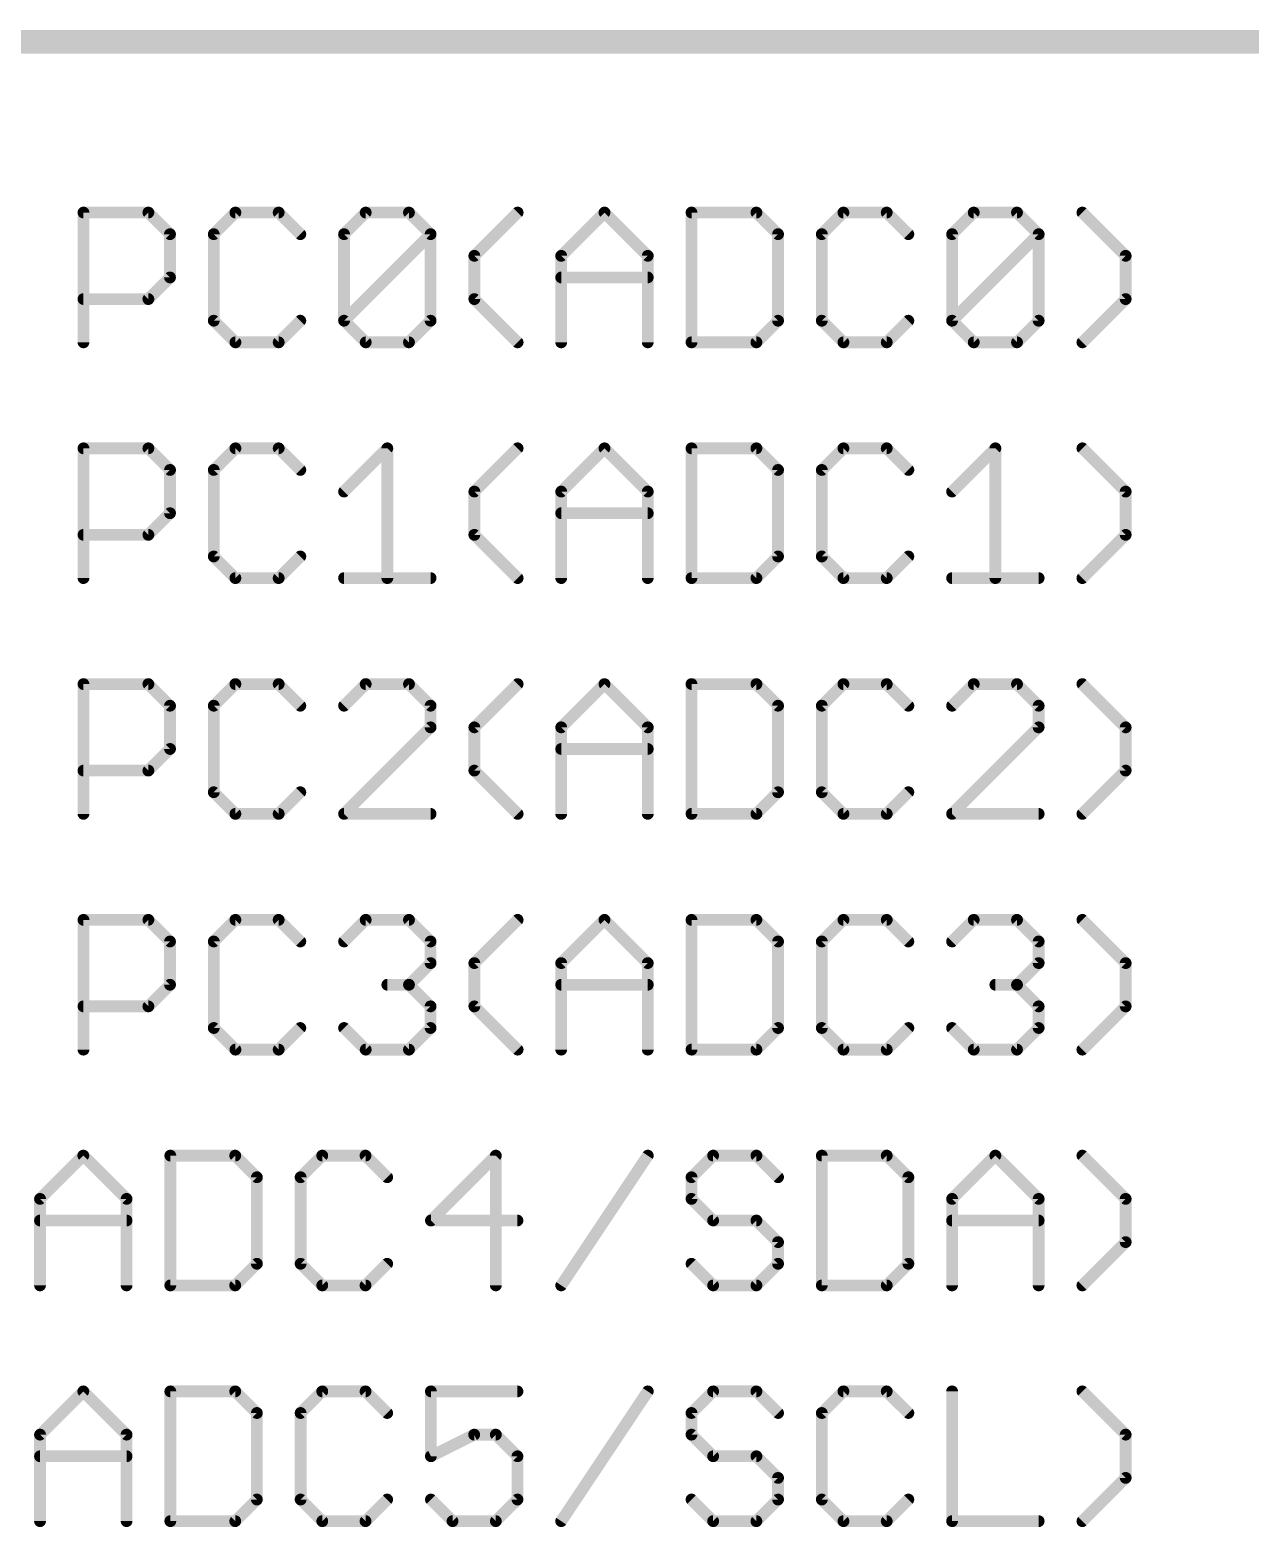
# Model space of a CAD drawing. Extents: x -13 to 211, y -15 to 133.
# Drawn here: x 84.52 to 97.66, y 75.44 to 91.57 of the extents above; entities that cross this region are included whole.
import ezdxf

# ---------------------------------------------------------------- set-up
doc = ezdxf.new("R2010")
doc.units = 0
doc.layers.add('94', color=14, linetype='CONTINUOUS')
doc.layers.add('95', color=251, linetype='CONTINUOUS')

msp = doc.modelspace()

# ---------------------------------------------------------------- linework, layer by layer
at = {"layer": '94', "const_width": 0.254}
msp.add_lwpolyline([(60.96, 91.44), (99.06, 91.44)], dxfattribs=at)
at = {"layer": '95', "const_width": 0.127}
for points in [[(85.0927, 88.2015), (85.0927, 89.5997)], [(85.0927, 89.5997), (85.7918, 89.5997)], [(85.7918, 89.5997), (86.0248, 89.3667)], [(86.729, 89.5997), (86.496, 89.3667)], [(87.1951, 89.5997), (86.729, 89.5997)], [(87.4281, 89.3667), (87.1951, 89.5997)], [(87.8993, 89.3667), (88.1323, 89.5997)], [(88.1323, 89.5997), (88.5984, 89.5997)], [(88.5984, 89.5997), (88.8314, 89.3667)], [(89.3025, 89.1336), (89.7686, 89.5997)], [(90.2381, 89.1336), (90.7041, 89.5997)], [(90.7041, 89.5997), (91.1702, 89.1336)], [(91.6413, 89.5997), (91.6413, 88.2015)], [(92.3404, 89.5997), (91.6413, 89.5997)], [(92.5735, 89.3667), (92.3404, 89.5997)], [(93.2776, 89.5997), (93.0446, 89.3667)], [(93.7437, 89.5997), (93.2776, 89.5997)], [(93.9767, 89.3667), (93.7437, 89.5997)], [(94.4479, 89.3667), (94.6809, 89.5997)], [(94.6809, 89.5997), (95.147, 89.5997)], [(95.147, 89.5997), (95.38, 89.3667)], [(96.3172, 89.1336), (95.8512, 89.5997)], [(86.0248, 89.3667), (86.0248, 88.9006)], [(86.496, 89.3667), (86.496, 88.4345)], [(87.8993, 88.4345), (87.8993, 89.3667)], [(87.8993, 88.4345), (88.8314, 89.3667)], [(88.8314, 89.3667), (88.8314, 88.4345)], [(92.5735, 88.4345), (92.5735, 89.3667)], [(93.0446, 89.3667), (93.0446, 88.4345)], [(94.4479, 88.4345), (94.4479, 89.3667)], [(94.4479, 88.4345), (95.38, 89.3667)], [(95.38, 89.3667), (95.38, 88.4345)], [(89.3025, 88.6676), (89.3025, 89.1336)], [(90.2381, 88.2015), (90.2381, 89.1336)], [(91.1702, 89.1336), (91.1702, 88.2015)], [(96.3172, 88.6676), (96.3172, 89.1336)], [(86.0248, 88.9006), (85.7918, 88.6676)], [(90.2381, 88.9006), (91.1702, 88.9006)], [(85.7918, 88.6676), (85.0927, 88.6676)], [(89.7686, 88.2015), (89.3025, 88.6676)], [(95.8512, 88.2015), (96.3172, 88.6676)], [(86.496, 88.4345), (86.729, 88.2015)], [(87.1951, 88.2015), (87.4281, 88.4345)], [(88.1323, 88.2015), (87.8993, 88.4345)], [(88.8314, 88.4345), (88.5984, 88.2015)], [(92.3404, 88.2015), (92.5735, 88.4345)], [(93.0446, 88.4345), (93.2776, 88.2015)], [(93.7437, 88.2015), (93.9767, 88.4345)], [(94.6809, 88.2015), (94.4479, 88.4345)], [(95.38, 88.4345), (95.147, 88.2015)], [(86.729, 88.2015), (87.1951, 88.2015)], [(88.5984, 88.2015), (88.1323, 88.2015)], [(91.6413, 88.2015), (92.3404, 88.2015)], [(93.2776, 88.2015), (93.7437, 88.2015)], [(95.147, 88.2015), (94.6809, 88.2015)], [(85.0927, 85.6615), (85.0927, 87.0597)], [(85.0927, 87.0597), (85.7918, 87.0597)], [(85.7918, 87.0597), (86.0248, 86.8267)], [(86.729, 87.0597), (86.496, 86.8267)], [(87.1951, 87.0597), (86.729, 87.0597)], [(87.4281, 86.8267), (87.1951, 87.0597)], [(87.8993, 86.5936), (88.3653, 87.0597)], [(88.3653, 87.0597), (88.3653, 85.6615)], [(89.3025, 86.5936), (89.7686, 87.0597)], [(90.2381, 86.5936), (90.7041, 87.0597)], [(90.7041, 87.0597), (91.1702, 86.5936)], [(91.6413, 87.0597), (91.6413, 85.6615)], [(92.3404, 87.0597), (91.6413, 87.0597)], [(92.5735, 86.8267), (92.3404, 87.0597)], [(93.2776, 87.0597), (93.0446, 86.8267)], [(93.7437, 87.0597), (93.2776, 87.0597)], [(93.9767, 86.8267), (93.7437, 87.0597)], [(94.4479, 86.5936), (94.914, 87.0597)], [(94.914, 87.0597), (94.914, 85.6615)], [(96.3172, 86.5936), (95.8512, 87.0597)], [(86.0248, 86.8267), (86.0248, 86.3606)], [(86.496, 86.8267), (86.496, 85.8945)], [(92.5735, 85.8945), (92.5735, 86.8267)], [(93.0446, 86.8267), (93.0446, 85.8945)], [(89.3025, 86.1276), (89.3025, 86.5936)], [(90.2381, 85.6615), (90.2381, 86.5936)], [(91.1702, 86.5936), (91.1702, 85.6615)], [(96.3172, 86.1276), (96.3172, 86.5936)], [(86.0248, 86.3606), (85.7918, 86.1276)], [(90.2381, 86.3606), (91.1702, 86.3606)], [(85.7918, 86.1276), (85.0927, 86.1276)], [(89.7686, 85.6615), (89.3025, 86.1276)], [(95.8512, 85.6615), (96.3172, 86.1276)], [(86.496, 85.8945), (86.729, 85.6615)], [(87.1951, 85.6615), (87.4281, 85.8945)], [(92.3404, 85.6615), (92.5735, 85.8945)], [(93.0446, 85.8945), (93.2776, 85.6615)], [(93.7437, 85.6615), (93.9767, 85.8945)], [(86.729, 85.6615), (87.1951, 85.6615)], [(87.8993, 85.6615), (88.8314, 85.6615)], [(91.6413, 85.6615), (92.3404, 85.6615)], [(93.2776, 85.6615), (93.7437, 85.6615)], [(94.4479, 85.6615), (95.38, 85.6615)], [(85.0927, 83.1215), (85.0927, 84.5197)], [(85.0927, 84.5197), (85.7918, 84.5197)], [(85.7918, 84.5197), (86.0248, 84.2867)], [(86.729, 84.5197), (86.496, 84.2867)], [(87.1951, 84.5197), (86.729, 84.5197)], [(87.4281, 84.2867), (87.1951, 84.5197)], [(88.1323, 84.5197), (87.8993, 84.2867)], [(88.5984, 84.5197), (88.1323, 84.5197)], [(88.8314, 84.2867), (88.5984, 84.5197)], [(89.3025, 84.0536), (89.7686, 84.5197)], [(90.2381, 84.0536), (90.7041, 84.5197)], [(90.7041, 84.5197), (91.1702, 84.0536)], [(91.6413, 84.5197), (91.6413, 83.1215)], [(92.3404, 84.5197), (91.6413, 84.5197)], [(92.5735, 84.2867), (92.3404, 84.5197)], [(93.2776, 84.5197), (93.0446, 84.2867)], [(93.7437, 84.5197), (93.2776, 84.5197)], [(93.9767, 84.2867), (93.7437, 84.5197)], [(94.6809, 84.5197), (94.4479, 84.2867)], [(95.147, 84.5197), (94.6809, 84.5197)], [(95.38, 84.2867), (95.147, 84.5197)], [(96.3172, 84.0536), (95.8512, 84.5197)], [(86.0248, 84.2867), (86.0248, 83.8206)], [(86.496, 84.2867), (86.496, 83.3545)], [(88.8314, 84.0536), (88.8314, 84.2867)], [(92.5735, 83.3545), (92.5735, 84.2867)], [(93.0446, 84.2867), (93.0446, 83.3545)], [(95.38, 84.0536), (95.38, 84.2867)], [(87.8993, 83.1215), (88.8314, 84.0536)], [(89.3025, 83.5876), (89.3025, 84.0536)], [(90.2381, 83.1215), (90.2381, 84.0536)], [(91.1702, 84.0536), (91.1702, 83.1215)], [(94.4479, 83.1215), (95.38, 84.0536)], [(96.3172, 83.5876), (96.3172, 84.0536)], [(86.0248, 83.8206), (85.7918, 83.5876)], [(90.2381, 83.8206), (91.1702, 83.8206)], [(85.7918, 83.5876), (85.0927, 83.5876)], [(89.7686, 83.1215), (89.3025, 83.5876)], [(95.8512, 83.1215), (96.3172, 83.5876)], [(86.496, 83.3545), (86.729, 83.1215)], [(87.1951, 83.1215), (87.4281, 83.3545)], [(92.3404, 83.1215), (92.5735, 83.3545)], [(93.0446, 83.3545), (93.2776, 83.1215)], [(93.7437, 83.1215), (93.9767, 83.3545)], [(86.729, 83.1215), (87.1951, 83.1215)], [(88.8314, 83.1215), (87.8993, 83.1215)], [(91.6413, 83.1215), (92.3404, 83.1215)], [(93.2776, 83.1215), (93.7437, 83.1215)], [(95.38, 83.1215), (94.4479, 83.1215)], [(85.0927, 80.5815), (85.0927, 81.9797)], [(85.0927, 81.9797), (85.7918, 81.9797)], [(85.7918, 81.9797), (86.0248, 81.7467)], [(86.729, 81.9797), (86.496, 81.7467)], [(87.1951, 81.9797), (86.729, 81.9797)], [(87.4281, 81.7467), (87.1951, 81.9797)], [(87.8993, 81.7467), (88.1323, 81.9797)], [(88.1323, 81.9797), (88.5984, 81.9797)], [(88.5984, 81.9797), (88.8314, 81.7467)], [(89.3025, 81.5136), (89.7686, 81.9797)], [(90.2381, 81.5136), (90.7041, 81.9797)], [(90.7041, 81.9797), (91.1702, 81.5136)], [(91.6413, 81.9797), (91.6413, 80.5815)], [(92.3404, 81.9797), (91.6413, 81.9797)], [(92.5735, 81.7467), (92.3404, 81.9797)], [(93.2776, 81.9797), (93.0446, 81.7467)], [(93.7437, 81.9797), (93.2776, 81.9797)], [(93.9767, 81.7467), (93.7437, 81.9797)], [(94.4479, 81.7467), (94.6809, 81.9797)], [(94.6809, 81.9797), (95.147, 81.9797)], [(95.147, 81.9797), (95.38, 81.7467)], [(96.3172, 81.5136), (95.8512, 81.9797)], [(86.0248, 81.7467), (86.0248, 81.2806)], [(86.496, 81.7467), (86.496, 80.8145)], [(88.8314, 81.7467), (88.8314, 81.5136)], [(92.5735, 80.8145), (92.5735, 81.7467)], [(93.0446, 81.7467), (93.0446, 80.8145)], [(95.38, 81.7467), (95.38, 81.5136)], [(88.8314, 81.5136), (88.5984, 81.2806)], [(89.3025, 81.0476), (89.3025, 81.5136)], [(90.2381, 80.5815), (90.2381, 81.5136)], [(91.1702, 81.5136), (91.1702, 80.5815)], [(95.38, 81.5136), (95.147, 81.2806)], [(96.3172, 81.0476), (96.3172, 81.5136)], [(86.0248, 81.2806), (85.7918, 81.0476)], [(88.5984, 81.2806), (88.3653, 81.2806)], [(88.5984, 81.2806), (88.8314, 81.0476)], [(90.2381, 81.2806), (91.1702, 81.2806)], [(95.147, 81.2806), (94.914, 81.2806)], [(95.147, 81.2806), (95.38, 81.0476)], [(85.7918, 81.0476), (85.0927, 81.0476)], [(88.8314, 81.0476), (88.8314, 80.8145)], [(89.7686, 80.5815), (89.3025, 81.0476)], [(95.38, 81.0476), (95.38, 80.8145)], [(95.8512, 80.5815), (96.3172, 81.0476)], [(86.496, 80.8145), (86.729, 80.5815)], [(87.1951, 80.5815), (87.4281, 80.8145)], [(88.1323, 80.5815), (87.8993, 80.8145)], [(88.8314, 80.8145), (88.5984, 80.5815)], [(92.3404, 80.5815), (92.5735, 80.8145)], [(93.0446, 80.8145), (93.2776, 80.5815)], [(93.7437, 80.5815), (93.9767, 80.8145)], [(94.6809, 80.5815), (94.4479, 80.8145)], [(95.38, 80.8145), (95.147, 80.5815)], [(86.729, 80.5815), (87.1951, 80.5815)], [(88.5984, 80.5815), (88.1323, 80.5815)], [(91.6413, 80.5815), (92.3404, 80.5815)], [(93.2776, 80.5815), (93.7437, 80.5815)], [(95.147, 80.5815), (94.6809, 80.5815)], [(84.6249, 78.9736), (85.091, 79.4397)], [(85.091, 79.4397), (85.5571, 78.9736)], [(86.0282, 79.4397), (86.0282, 78.0415)], [(86.7273, 79.4397), (86.0282, 79.4397)], [(86.9604, 79.2067), (86.7273, 79.4397)], [(87.6645, 79.4397), (87.4315, 79.2067)], [(88.1306, 79.4397), (87.6645, 79.4397)], [(88.3636, 79.2067), (88.1306, 79.4397)], [(89.5339, 79.4397), (88.8348, 78.7406)], [(89.5339, 78.0415), (89.5339, 79.4397)], [(90.2381, 78.0415), (91.1702, 79.4397)], [(91.8744, 79.4397), (91.6413, 79.2067)], [(92.3404, 79.4397), (91.8744, 79.4397)], [(92.5735, 79.2067), (92.3404, 79.4397)], [(93.0446, 79.4397), (93.0446, 78.0415)], [(93.7437, 79.4397), (93.0446, 79.4397)], [(93.9767, 79.2067), (93.7437, 79.4397)], [(94.4479, 78.9736), (94.914, 79.4397)], [(94.914, 79.4397), (95.38, 78.9736)], [(96.3172, 78.9736), (95.8512, 79.4397)], [(86.9604, 78.2745), (86.9604, 79.2067)], [(87.4315, 79.2067), (87.4315, 78.2745)], [(91.6413, 79.2067), (91.6413, 78.9736)], [(93.9767, 78.2745), (93.9767, 79.2067)], [(84.6249, 78.0415), (84.6249, 78.9736)], [(85.5571, 78.9736), (85.5571, 78.0415)], [(91.6413, 78.9736), (91.8744, 78.7406)], [(94.4479, 78.0415), (94.4479, 78.9736)], [(95.38, 78.9736), (95.38, 78.0415)], [(96.3172, 78.5076), (96.3172, 78.9736)], [(84.6249, 78.7406), (85.5571, 78.7406)], [(88.8348, 78.7406), (89.7669, 78.7406)], [(91.8744, 78.7406), (92.3404, 78.7406)], [(92.3404, 78.7406), (92.5735, 78.5076)], [(94.4479, 78.7406), (95.38, 78.7406)], [(92.5735, 78.5076), (92.5735, 78.2745)], [(95.8512, 78.0415), (96.3172, 78.5076)], [(86.7273, 78.0415), (86.9604, 78.2745)], [(87.4315, 78.2745), (87.6645, 78.0415)], [(88.1306, 78.0415), (88.3636, 78.2745)], [(91.8744, 78.0415), (91.6413, 78.2745)], [(92.5735, 78.2745), (92.3404, 78.0415)], [(93.7437, 78.0415), (93.9767, 78.2745)], [(86.0282, 78.0415), (86.7273, 78.0415)], [(87.6645, 78.0415), (88.1306, 78.0415)], [(92.3404, 78.0415), (91.8744, 78.0415)], [(93.0446, 78.0415), (93.7437, 78.0415)], [(84.6249, 76.4336), (85.091, 76.8997)], [(85.091, 76.8997), (85.5571, 76.4336)], [(86.0282, 76.8997), (86.0282, 75.5015)], [(86.7273, 76.8997), (86.0282, 76.8997)], [(86.9604, 76.6667), (86.7273, 76.8997)], [(87.6645, 76.8997), (87.4315, 76.6667)], [(88.1306, 76.8997), (87.6645, 76.8997)], [(88.3636, 76.6667), (88.1306, 76.8997)], [(89.7669, 76.8997), (88.8348, 76.8997)], [(88.8348, 76.8997), (88.8348, 76.2006)], [(90.2381, 75.5015), (91.1702, 76.8997)], [(91.8744, 76.8997), (91.6413, 76.6667)], [(92.3404, 76.8997), (91.8744, 76.8997)], [(92.5735, 76.6667), (92.3404, 76.8997)], [(93.2776, 76.8997), (93.0446, 76.6667)], [(93.7437, 76.8997), (93.2776, 76.8997)], [(93.9767, 76.6667), (93.7437, 76.8997)], [(94.4479, 76.8997), (94.4479, 75.5015)], [(96.3172, 76.4336), (95.8512, 76.8997)], [(86.9604, 75.7345), (86.9604, 76.6667)], [(87.4315, 76.6667), (87.4315, 75.7345)], [(91.6413, 76.6667), (91.6413, 76.4336)], [(93.0446, 76.6667), (93.0446, 75.7345)], [(84.6249, 75.5015), (84.6249, 76.4336)], [(85.5571, 76.4336), (85.5571, 75.5015)], [(88.8348, 76.2006), (89.3008, 76.4336)], [(89.3008, 76.4336), (89.5339, 76.4336)], [(89.5339, 76.4336), (89.7669, 76.2006)], [(91.6413, 76.4336), (91.8744, 76.2006)], [(96.3172, 75.9676), (96.3172, 76.4336)], [(84.6249, 76.2006), (85.5571, 76.2006)], [(89.7669, 76.2006), (89.7669, 75.7345)], [(91.8744, 76.2006), (92.3404, 76.2006)], [(92.3404, 76.2006), (92.5735, 75.9676)], [(92.5735, 75.9676), (92.5735, 75.7345)], [(95.8512, 75.5015), (96.3172, 75.9676)], [(86.7273, 75.5015), (86.9604, 75.7345)], [(87.4315, 75.7345), (87.6645, 75.5015)], [(88.1306, 75.5015), (88.3636, 75.7345)], [(89.0678, 75.5015), (88.8348, 75.7345)], [(89.7669, 75.7345), (89.5339, 75.5015)], [(91.8744, 75.5015), (91.6413, 75.7345)], [(92.5735, 75.7345), (92.3404, 75.5015)], [(93.0446, 75.7345), (93.2776, 75.5015)], [(93.7437, 75.5015), (93.9767, 75.7345)], [(86.0282, 75.5015), (86.7273, 75.5015)], [(87.6645, 75.5015), (88.1306, 75.5015)], [(89.5339, 75.5015), (89.0678, 75.5015)], [(92.3404, 75.5015), (91.8744, 75.5015)], [(93.2776, 75.5015), (93.7437, 75.5015)], [(94.4479, 75.5015), (95.38, 75.5015)]]:
    msp.add_lwpolyline(points, dxfattribs=at)
at = {"layer": '95', "const_width": 0.0635}
for points in [[(85.0927, 89.6314, 1), (85.0927, 89.5679)], [(85.1245, 89.5997, 1), (85.061, 89.5997)], [(85.8143, 89.6221, 1), (85.7694, 89.5772)], [(85.7918, 89.5679, 1), (85.7918, 89.6314)], [(86.729, 89.6314, 1), (86.729, 89.5679)], [(86.7515, 89.5772, 1), (86.7066, 89.6221)], [(87.2175, 89.6221, 1), (87.1726, 89.5772)], [(87.1951, 89.5679, 1), (87.1951, 89.6314)], [(88.1323, 89.6314, 1), (88.1323, 89.5679)], [(88.1547, 89.5772, 1), (88.1098, 89.6221)], [(88.6208, 89.6221, 1), (88.5759, 89.5772)], [(88.5984, 89.5679, 1), (88.5984, 89.6314)], [(89.7911, 89.5772, 1), (89.7462, 89.6221)], [(90.7266, 89.6221, 1), (90.6817, 89.5772)], [(90.7266, 89.5772, 1), (90.6817, 89.6221)], [(91.6731, 89.5997, 1), (91.6096, 89.5997)], [(91.6413, 89.6314, 1), (91.6413, 89.5679)], [(92.3629, 89.6221, 1), (92.318, 89.5772)], [(92.3404, 89.5679, 1), (92.3404, 89.6314)], [(93.2776, 89.6314, 1), (93.2776, 89.5679)], [(93.3001, 89.5772, 1), (93.2552, 89.6221)], [(93.7662, 89.6221, 1), (93.7213, 89.5772)], [(93.7437, 89.5679, 1), (93.7437, 89.6314)], [(94.6809, 89.6314, 1), (94.6809, 89.5679)], [(94.7034, 89.5772, 1), (94.6585, 89.6221)], [(95.1694, 89.6221, 1), (95.1245, 89.5772)], [(95.147, 89.5679, 1), (95.147, 89.6314)], [(95.8736, 89.6221, 1), (95.8287, 89.5772)], [(86.0566, 89.3667, 1), (85.9931, 89.3667)], [(86.0024, 89.3442, 1), (86.0473, 89.3891)], [(86.5277, 89.3667, 1), (86.4642, 89.3667)], [(86.4735, 89.3891, 1), (86.5184, 89.3442)], [(87.4057, 89.3442, 1), (87.4506, 89.3891)], [(87.931, 89.3667, 1), (87.8675, 89.3667)], [(87.8768, 89.3891, 1), (87.9217, 89.3442)], [(88.8631, 89.3667, 1), (88.7996, 89.3667)], [(88.8538, 89.3442, 1), (88.8089, 89.3891)], [(88.8089, 89.3442, 1), (88.8538, 89.3891)], [(92.6052, 89.3667, 1), (92.5417, 89.3667)], [(92.551, 89.3442, 1), (92.5959, 89.3891)], [(93.0764, 89.3667, 1), (93.0129, 89.3667)], [(93.0222, 89.3891, 1), (93.0671, 89.3442)], [(93.9543, 89.3442, 1), (93.9992, 89.3891)], [(94.4796, 89.3667, 1), (94.4161, 89.3667)], [(94.4254, 89.3891, 1), (94.4703, 89.3442)], [(95.4118, 89.3667, 1), (95.3483, 89.3667)], [(95.4025, 89.3442, 1), (95.3576, 89.3891)], [(95.3576, 89.3442, 1), (95.4025, 89.3891)], [(89.3343, 89.1336, 1), (89.2708, 89.1336)], [(90.2698, 89.1336, 1), (90.2063, 89.1336)], [(91.2019, 89.1336, 1), (91.1384, 89.1336)], [(96.349, 89.1336, 1), (96.2855, 89.1336)], [(89.2801, 89.1561, 1), (89.325, 89.1112)], [(90.2156, 89.1561, 1), (90.2605, 89.1112)], [(91.1477, 89.1112, 1), (91.1926, 89.1561)], [(96.2948, 89.1112, 1), (96.3397, 89.1561)], [(85.9931, 88.9006, 1), (86.0566, 88.9006)], [(86.0473, 88.8781, 1), (86.0024, 88.923)], [(90.2381, 88.9323, 1), (90.2381, 88.8688)], [(91.1702, 88.8688, 1), (91.1702, 88.9323)], [(85.0927, 88.6993, 1), (85.0927, 88.6358)], [(85.7694, 88.69, 1), (85.8143, 88.6451)], [(85.7918, 88.6358, 1), (85.7918, 88.6993)], [(89.325, 88.69, 1), (89.2801, 88.6451)], [(96.3397, 88.6451, 1), (96.2948, 88.69)], [(89.2708, 88.6676, 1), (89.3343, 88.6676)], [(96.2855, 88.6676, 1), (96.349, 88.6676)], [(86.5184, 88.457, 1), (86.4735, 88.4121)], [(86.4642, 88.4345, 1), (86.5277, 88.4345)], [(87.4506, 88.4121, 1), (87.4057, 88.457)], [(87.9217, 88.457, 1), (87.8768, 88.4121)], [(87.8768, 88.457, 1), (87.9217, 88.4121)], [(87.8675, 88.4345, 1), (87.931, 88.4345)], [(88.7996, 88.4345, 1), (88.8631, 88.4345)], [(88.8538, 88.4121, 1), (88.8089, 88.457)], [(92.5417, 88.4345, 1), (92.6052, 88.4345)], [(92.5959, 88.4121, 1), (92.551, 88.457)], [(93.0129, 88.4345, 1), (93.0764, 88.4345)], [(93.0671, 88.457, 1), (93.0222, 88.4121)], [(93.9992, 88.4121, 1), (93.9543, 88.457)], [(94.4161, 88.4345, 1), (94.4796, 88.4345)], [(94.4703, 88.457, 1), (94.4254, 88.4121)], [(94.4254, 88.457, 1), (94.4703, 88.4121)], [(95.3483, 88.4345, 1), (95.4118, 88.4345)], [(95.4025, 88.4121, 1), (95.3576, 88.457)], [(85.061, 88.2015, 1), (85.1245, 88.2015)], [(86.729, 88.2333, 1), (86.729, 88.1698)], [(86.7066, 88.179, 1), (86.7515, 88.224)], [(87.1726, 88.224, 1), (87.2175, 88.179)], [(87.1951, 88.1698, 1), (87.1951, 88.2333)], [(88.1323, 88.2333, 1), (88.1323, 88.1698)], [(88.1098, 88.179, 1), (88.1547, 88.224)], [(88.5759, 88.224, 1), (88.6208, 88.179)], [(88.5984, 88.1698, 1), (88.5984, 88.2333)], [(89.7462, 88.179, 1), (89.7911, 88.224)], [(90.2063, 88.2015, 1), (90.2698, 88.2015)], [(91.1384, 88.2015, 1), (91.2019, 88.2015)], [(91.6413, 88.2333, 1), (91.6413, 88.1698)], [(91.6096, 88.2015, 1), (91.6731, 88.2015)], [(92.318, 88.224, 1), (92.3629, 88.179)], [(92.3404, 88.1698, 1), (92.3404, 88.2333)], [(93.2776, 88.2333, 1), (93.2776, 88.1698)], [(93.2552, 88.179, 1), (93.3001, 88.224)], [(93.7213, 88.224, 1), (93.7662, 88.179)], [(93.7437, 88.1698, 1), (93.7437, 88.2333)], [(94.6809, 88.2333, 1), (94.6809, 88.1698)], [(94.6585, 88.179, 1), (94.7034, 88.224)], [(95.1245, 88.224, 1), (95.1694, 88.179)], [(95.147, 88.1698, 1), (95.147, 88.2333)], [(95.8287, 88.224, 1), (95.8736, 88.179)], [(85.0927, 87.0914, 1), (85.0927, 87.0279)], [(85.1245, 87.0597, 1), (85.061, 87.0597)], [(85.8143, 87.0821, 1), (85.7694, 87.0372)], [(85.7918, 87.0279, 1), (85.7918, 87.0914)], [(86.729, 87.0914, 1), (86.729, 87.0279)], [(86.7515, 87.0372, 1), (86.7066, 87.0821)], [(87.2175, 87.0821, 1), (87.1726, 87.0372)], [(87.1951, 87.0279, 1), (87.1951, 87.0914)], [(88.3971, 87.0597, 1), (88.3336, 87.0597)], [(88.3878, 87.0372, 1), (88.3429, 87.0821)], [(89.7911, 87.0372, 1), (89.7462, 87.0821)], [(90.7266, 87.0821, 1), (90.6817, 87.0372)], [(90.7266, 87.0372, 1), (90.6817, 87.0821)], [(91.6731, 87.0597, 1), (91.6096, 87.0597)], [(91.6413, 87.0914, 1), (91.6413, 87.0279)], [(92.3629, 87.0821, 1), (92.318, 87.0372)], [(92.3404, 87.0279, 1), (92.3404, 87.0914)], [(93.2776, 87.0914, 1), (93.2776, 87.0279)], [(93.3001, 87.0372, 1), (93.2552, 87.0821)], [(93.7662, 87.0821, 1), (93.7213, 87.0372)], [(93.7437, 87.0279, 1), (93.7437, 87.0914)], [(94.9457, 87.0597, 1), (94.8822, 87.0597)], [(94.9364, 87.0372, 1), (94.8915, 87.0821)], [(95.8736, 87.0821, 1), (95.8287, 87.0372)], [(86.0566, 86.8267, 1), (85.9931, 86.8267)], [(86.0024, 86.8042, 1), (86.0473, 86.8491)], [(86.5277, 86.8267, 1), (86.4642, 86.8267)], [(86.4735, 86.8491, 1), (86.5184, 86.8042)], [(87.4057, 86.8042, 1), (87.4506, 86.8491)], [(92.6052, 86.8267, 1), (92.5417, 86.8267)], [(92.551, 86.8042, 1), (92.5959, 86.8491)], [(93.0764, 86.8267, 1), (93.0129, 86.8267)], [(93.0222, 86.8491, 1), (93.0671, 86.8042)], [(93.9543, 86.8042, 1), (93.9992, 86.8491)], [(87.8768, 86.6161, 1), (87.9217, 86.5712)], [(89.3343, 86.5936, 1), (89.2708, 86.5936)], [(89.2801, 86.6161, 1), (89.325, 86.5712)], [(90.2698, 86.5936, 1), (90.2063, 86.5936)], [(90.2156, 86.6161, 1), (90.2605, 86.5712)], [(91.2019, 86.5936, 1), (91.1384, 86.5936)], [(91.1477, 86.5712, 1), (91.1926, 86.6161)], [(94.4254, 86.6161, 1), (94.4703, 86.5712)], [(96.349, 86.5936, 1), (96.2855, 86.5936)], [(96.2948, 86.5712, 1), (96.3397, 86.6161)], [(85.9931, 86.3606, 1), (86.0566, 86.3606)], [(86.0473, 86.3381, 1), (86.0024, 86.383)], [(90.2381, 86.3923, 1), (90.2381, 86.3288)], [(91.1702, 86.3288, 1), (91.1702, 86.3923)], [(85.0927, 86.1593, 1), (85.0927, 86.0958)], [(85.7694, 86.15, 1), (85.8143, 86.1051)], [(85.7918, 86.0958, 1), (85.7918, 86.1593)], [(89.2708, 86.1276, 1), (89.3343, 86.1276)], [(89.325, 86.15, 1), (89.2801, 86.1051)], [(96.2855, 86.1276, 1), (96.349, 86.1276)], [(96.3397, 86.1051, 1), (96.2948, 86.15)], [(86.5184, 85.917, 1), (86.4735, 85.8721)], [(86.4642, 85.8945, 1), (86.5277, 85.8945)], [(87.4506, 85.8721, 1), (87.4057, 85.917)], [(92.5417, 85.8945, 1), (92.6052, 85.8945)], [(92.5959, 85.8721, 1), (92.551, 85.917)], [(93.0129, 85.8945, 1), (93.0764, 85.8945)], [(93.0671, 85.917, 1), (93.0222, 85.8721)], [(93.9992, 85.8721, 1), (93.9543, 85.917)], [(85.061, 85.6615, 1), (85.1245, 85.6615)], [(86.729, 85.6933, 1), (86.729, 85.6298)], [(86.7066, 85.639, 1), (86.7515, 85.684)], [(87.1726, 85.684, 1), (87.2175, 85.639)], [(87.1951, 85.6298, 1), (87.1951, 85.6933)], [(87.8993, 85.6933, 1), (87.8993, 85.6298)], [(88.3336, 85.6615, 1), (88.3971, 85.6615)], [(88.8314, 85.6298, 1), (88.8314, 85.6933)], [(89.7462, 85.639, 1), (89.7911, 85.684)], [(90.2063, 85.6615, 1), (90.2698, 85.6615)], [(91.1384, 85.6615, 1), (91.2019, 85.6615)], [(91.6413, 85.6933, 1), (91.6413, 85.6298)], [(91.6096, 85.6615, 1), (91.6731, 85.6615)], [(92.318, 85.684, 1), (92.3629, 85.639)], [(92.3404, 85.6298, 1), (92.3404, 85.6933)], [(93.2776, 85.6933, 1), (93.2776, 85.6298)], [(93.2552, 85.639, 1), (93.3001, 85.684)], [(93.7213, 85.684, 1), (93.7662, 85.639)], [(93.7437, 85.6298, 1), (93.7437, 85.6933)], [(94.4479, 85.6933, 1), (94.4479, 85.6298)], [(94.8822, 85.6615, 1), (94.9457, 85.6615)], [(95.38, 85.6298, 1), (95.38, 85.6933)], [(95.8287, 85.684, 1), (95.8736, 85.639)], [(85.0927, 84.5514, 1), (85.0927, 84.4879)], [(85.1245, 84.5197, 1), (85.061, 84.5197)], [(85.8143, 84.5421, 1), (85.7694, 84.4972)], [(85.7918, 84.4879, 1), (85.7918, 84.5514)], [(86.729, 84.5514, 1), (86.729, 84.4879)], [(86.7515, 84.4972, 1), (86.7066, 84.5421)], [(87.2175, 84.5421, 1), (87.1726, 84.4972)], [(87.1951, 84.4879, 1), (87.1951, 84.5514)], [(88.1323, 84.5514, 1), (88.1323, 84.4879)], [(88.1547, 84.4972, 1), (88.1098, 84.5421)], [(88.6208, 84.5421, 1), (88.5759, 84.4972)], [(88.5984, 84.4879, 1), (88.5984, 84.5514)], [(89.7911, 84.4972, 1), (89.7462, 84.5421)], [(90.7266, 84.5421, 1), (90.6817, 84.4972)], [(90.7266, 84.4972, 1), (90.6817, 84.5421)], [(91.6731, 84.5197, 1), (91.6096, 84.5197)], [(91.6413, 84.5514, 1), (91.6413, 84.4879)], [(92.3629, 84.5421, 1), (92.318, 84.4972)], [(92.3404, 84.4879, 1), (92.3404, 84.5514)], [(93.2776, 84.5514, 1), (93.2776, 84.4879)], [(93.3001, 84.4972, 1), (93.2552, 84.5421)], [(93.7662, 84.5421, 1), (93.7213, 84.4972)], [(93.7437, 84.4879, 1), (93.7437, 84.5514)], [(94.6809, 84.5514, 1), (94.6809, 84.4879)], [(94.7034, 84.4972, 1), (94.6585, 84.5421)], [(95.1694, 84.5421, 1), (95.1245, 84.4972)], [(95.147, 84.4879, 1), (95.147, 84.5514)], [(95.8736, 84.5421, 1), (95.8287, 84.4972)], [(86.0566, 84.2867, 1), (85.9931, 84.2867)], [(86.0024, 84.2642, 1), (86.0473, 84.3091)], [(86.5277, 84.2867, 1), (86.4642, 84.2867)], [(86.4735, 84.3091, 1), (86.5184, 84.2642)], [(87.4057, 84.2642, 1), (87.4506, 84.3091)], [(87.8768, 84.3091, 1), (87.9217, 84.2642)], [(88.8631, 84.2867, 1), (88.7996, 84.2867)], [(88.8089, 84.2642, 1), (88.8538, 84.3091)], [(92.6052, 84.2867, 1), (92.5417, 84.2867)], [(92.551, 84.2642, 1), (92.5959, 84.3091)], [(93.0764, 84.2867, 1), (93.0129, 84.2867)], [(93.0222, 84.3091, 1), (93.0671, 84.2642)], [(93.9543, 84.2642, 1), (93.9992, 84.3091)], [(94.4254, 84.3091, 1), (94.4703, 84.2642)], [(95.4118, 84.2867, 1), (95.3483, 84.2867)], [(95.3576, 84.2642, 1), (95.4025, 84.3091)], [(88.7996, 84.0536, 1), (88.8631, 84.0536)], [(88.8538, 84.0312, 1), (88.8089, 84.0761)], [(89.3343, 84.0536, 1), (89.2708, 84.0536)], [(89.2801, 84.0761, 1), (89.325, 84.0312)], [(90.2698, 84.0536, 1), (90.2063, 84.0536)], [(90.2156, 84.0761, 1), (90.2605, 84.0312)], [(91.2019, 84.0536, 1), (91.1384, 84.0536)], [(91.1477, 84.0312, 1), (91.1926, 84.0761)], [(95.3483, 84.0536, 1), (95.4118, 84.0536)], [(95.4025, 84.0312, 1), (95.3576, 84.0761)], [(96.349, 84.0536, 1), (96.2855, 84.0536)], [(96.2948, 84.0312, 1), (96.3397, 84.0761)], [(86.0473, 83.7981, 1), (86.0024, 83.843)], [(90.2381, 83.8523, 1), (90.2381, 83.7888)], [(91.1702, 83.7888, 1), (91.1702, 83.8523)], [(85.9931, 83.8206, 1), (86.0566, 83.8206)], [(85.0927, 83.6193, 1), (85.0927, 83.5558)], [(85.7694, 83.61, 1), (85.8143, 83.5651)], [(85.7918, 83.5558, 1), (85.7918, 83.6193)], [(89.2708, 83.5876, 1), (89.3343, 83.5876)], [(89.325, 83.61, 1), (89.2801, 83.5651)], [(96.2855, 83.5876, 1), (96.349, 83.5876)], [(96.3397, 83.5651, 1), (96.2948, 83.61)], [(86.5184, 83.377, 1), (86.4735, 83.3321)], [(87.4506, 83.3321, 1), (87.4057, 83.377)], [(92.5959, 83.3321, 1), (92.551, 83.377)], [(93.0671, 83.377, 1), (93.0222, 83.3321)], [(93.9992, 83.3321, 1), (93.9543, 83.377)], [(86.4642, 83.3545, 1), (86.5277, 83.3545)], [(92.5417, 83.3545, 1), (92.6052, 83.3545)], [(93.0129, 83.3545, 1), (93.0764, 83.3545)], [(85.061, 83.1215, 1), (85.1245, 83.1215)], [(86.729, 83.1532, 1), (86.729, 83.0897)], [(86.7066, 83.099, 1), (86.7515, 83.144)], [(87.1726, 83.144, 1), (87.2175, 83.099)], [(87.1951, 83.0897, 1), (87.1951, 83.1532)], [(87.8768, 83.144, 1), (87.9217, 83.099)], [(87.8993, 83.1532, 1), (87.8993, 83.0897)], [(88.8314, 83.0897, 1), (88.8314, 83.1532)], [(89.7462, 83.099, 1), (89.7911, 83.144)], [(90.2063, 83.1215, 1), (90.2698, 83.1215)], [(91.1384, 83.1215, 1), (91.2019, 83.1215)], [(91.6413, 83.1532, 1), (91.6413, 83.0897)], [(91.6096, 83.1215, 1), (91.6731, 83.1215)], [(92.318, 83.144, 1), (92.3629, 83.099)], [(92.3404, 83.0897, 1), (92.3404, 83.1532)], [(93.2776, 83.1532, 1), (93.2776, 83.0897)], [(93.2552, 83.099, 1), (93.3001, 83.144)], [(93.7213, 83.144, 1), (93.7662, 83.099)], [(93.7437, 83.0897, 1), (93.7437, 83.1532)], [(94.4254, 83.144, 1), (94.4703, 83.099)], [(94.4479, 83.1532, 1), (94.4479, 83.0897)], [(95.38, 83.0897, 1), (95.38, 83.1532)], [(95.8287, 83.144, 1), (95.8736, 83.099)], [(85.0927, 82.0114, 1), (85.0927, 81.9479)], [(85.1245, 81.9797, 1), (85.061, 81.9797)], [(85.8143, 82.0021, 1), (85.7694, 81.9572)], [(85.7918, 81.9479, 1), (85.7918, 82.0114)], [(86.729, 82.0114, 1), (86.729, 81.9479)], [(86.7515, 81.9572, 1), (86.7066, 82.0021)], [(87.2175, 82.0021, 1), (87.1726, 81.9572)], [(87.1951, 81.9479, 1), (87.1951, 82.0114)], [(88.1323, 82.0114, 1), (88.1323, 81.9479)], [(88.1547, 81.9572, 1), (88.1098, 82.0021)], [(88.6208, 82.0021, 1), (88.5759, 81.9572)], [(88.5984, 81.9479, 1), (88.5984, 82.0114)], [(89.7911, 81.9572, 1), (89.7462, 82.0021)], [(90.7266, 82.0021, 1), (90.6817, 81.9572)], [(90.7266, 81.9572, 1), (90.6817, 82.0021)], [(91.6731, 81.9797, 1), (91.6096, 81.9797)], [(91.6413, 82.0114, 1), (91.6413, 81.9479)], [(92.3629, 82.0021, 1), (92.318, 81.9572)], [(92.3404, 81.9479, 1), (92.3404, 82.0114)], [(93.2776, 82.0114, 1), (93.2776, 81.9479)], [(93.3001, 81.9572, 1), (93.2552, 82.0021)], [(93.7662, 82.0021, 1), (93.7213, 81.9572)], [(93.7437, 81.9479, 1), (93.7437, 82.0114)], [(94.6809, 82.0114, 1), (94.6809, 81.9479)], [(94.7034, 81.9572, 1), (94.6585, 82.0021)], [(95.1694, 82.0021, 1), (95.1245, 81.9572)], [(95.147, 81.9479, 1), (95.147, 82.0114)], [(95.8736, 82.0021, 1), (95.8287, 81.9572)], [(86.0566, 81.7467, 1), (85.9931, 81.7467)], [(86.0024, 81.7242, 1), (86.0473, 81.7691)], [(86.5277, 81.7467, 1), (86.4642, 81.7467)], [(86.4735, 81.7691, 1), (86.5184, 81.7242)], [(87.4057, 81.7242, 1), (87.4506, 81.7691)], [(87.8768, 81.7691, 1), (87.9217, 81.7242)], [(88.8631, 81.7467, 1), (88.7996, 81.7467)], [(88.8089, 81.7242, 1), (88.8538, 81.7691)], [(92.6052, 81.7467, 1), (92.5417, 81.7467)], [(92.551, 81.7242, 1), (92.5959, 81.7691)], [(93.0764, 81.7467, 1), (93.0129, 81.7467)], [(93.0222, 81.7691, 1), (93.0671, 81.7242)], [(93.9543, 81.7242, 1), (93.9992, 81.7691)], [(94.4254, 81.7691, 1), (94.4703, 81.7242)], [(95.4118, 81.7467, 1), (95.3483, 81.7467)], [(95.3576, 81.7242, 1), (95.4025, 81.7691)], [(88.7996, 81.5136, 1), (88.8631, 81.5136)], [(88.8538, 81.4912, 1), (88.8089, 81.5361)], [(89.3343, 81.5136, 1), (89.2708, 81.5136)], [(89.2801, 81.5361, 1), (89.325, 81.4912)], [(90.2698, 81.5136, 1), (90.2063, 81.5136)], [(90.2156, 81.5361, 1), (90.2605, 81.4912)], [(91.2019, 81.5136, 1), (91.1384, 81.5136)], [(91.1477, 81.4912, 1), (91.1926, 81.5361)], [(95.3483, 81.5136, 1), (95.4118, 81.5136)], [(95.4025, 81.4912, 1), (95.3576, 81.5361)], [(96.349, 81.5136, 1), (96.2855, 81.5136)], [(96.2948, 81.4912, 1), (96.3397, 81.5361)], [(85.9931, 81.2806, 1), (86.0566, 81.2806)], [(86.0473, 81.2581, 1), (86.0024, 81.303)], [(88.3653, 81.3123, 1), (88.3653, 81.2488)], [(88.6208, 81.303, 1), (88.5759, 81.2581)], [(88.5759, 81.303, 1), (88.6208, 81.2581)], [(88.5984, 81.2488, 1), (88.5984, 81.3123)], [(90.2381, 81.3123, 1), (90.2381, 81.2488)], [(91.1702, 81.2488, 1), (91.1702, 81.3123)], [(94.914, 81.3123, 1), (94.914, 81.2488)], [(95.1694, 81.303, 1), (95.1245, 81.2581)], [(95.1245, 81.303, 1), (95.1694, 81.2581)], [(95.147, 81.2488, 1), (95.147, 81.3123)], [(85.0927, 81.0793, 1), (85.0927, 81.0158)], [(85.7694, 81.07, 1), (85.8143, 81.0251)], [(85.7918, 81.0158, 1), (85.7918, 81.0793)], [(88.8631, 81.0476, 1), (88.7996, 81.0476)], [(88.8089, 81.0251, 1), (88.8538, 81.07)], [(89.2708, 81.0476, 1), (89.3343, 81.0476)], [(89.325, 81.07, 1), (89.2801, 81.0251)], [(95.4118, 81.0476, 1), (95.3483, 81.0476)], [(95.3576, 81.0251, 1), (95.4025, 81.07)], [(96.2855, 81.0476, 1), (96.349, 81.0476)], [(96.3397, 81.0251, 1), (96.2948, 81.07)], [(86.5184, 80.837, 1), (86.4735, 80.7921)], [(86.4642, 80.8145, 1), (86.5277, 80.8145)], [(87.4506, 80.7921, 1), (87.4057, 80.837)], [(87.9217, 80.837, 1), (87.8768, 80.7921)], [(88.7996, 80.8145, 1), (88.8631, 80.8145)], [(88.8538, 80.7921, 1), (88.8089, 80.837)], [(92.5417, 80.8145, 1), (92.6052, 80.8145)], [(92.5959, 80.7921, 1), (92.551, 80.837)], [(93.0129, 80.8145, 1), (93.0764, 80.8145)], [(93.0671, 80.837, 1), (93.0222, 80.7921)], [(93.9992, 80.7921, 1), (93.9543, 80.837)], [(94.4703, 80.837, 1), (94.4254, 80.7921)], [(95.3483, 80.8145, 1), (95.4118, 80.8145)], [(95.4025, 80.7921, 1), (95.3576, 80.837)], [(85.061, 80.5815, 1), (85.1245, 80.5815)], [(86.729, 80.6133, 1), (86.729, 80.5498)], [(86.7066, 80.559, 1), (86.7515, 80.604)], [(87.1726, 80.604, 1), (87.2175, 80.559)], [(87.1951, 80.5498, 1), (87.1951, 80.6133)], [(88.1323, 80.6133, 1), (88.1323, 80.5498)], [(88.1098, 80.559, 1), (88.1547, 80.604)], [(88.5759, 80.604, 1), (88.6208, 80.559)], [(88.5984, 80.5498, 1), (88.5984, 80.6133)], [(89.7462, 80.559, 1), (89.7911, 80.604)], [(90.2063, 80.5815, 1), (90.2698, 80.5815)], [(91.1384, 80.5815, 1), (91.2019, 80.5815)], [(91.6413, 80.6133, 1), (91.6413, 80.5498)], [(91.6096, 80.5815, 1), (91.6731, 80.5815)], [(92.318, 80.604, 1), (92.3629, 80.559)], [(92.3404, 80.5498, 1), (92.3404, 80.6133)], [(93.2776, 80.6133, 1), (93.2776, 80.5498)], [(93.2552, 80.559, 1), (93.3001, 80.604)], [(93.7213, 80.604, 1), (93.7662, 80.559)], [(93.7437, 80.5498, 1), (93.7437, 80.6133)], [(94.6809, 80.6133, 1), (94.6809, 80.5498)], [(94.6585, 80.559, 1), (94.7034, 80.604)], [(95.1245, 80.604, 1), (95.1694, 80.559)], [(95.147, 80.5498, 1), (95.147, 80.6133)], [(95.8287, 80.604, 1), (95.8736, 80.559)], [(85.1135, 79.4621, 1), (85.0686, 79.4172)], [(85.1135, 79.4172, 1), (85.0686, 79.4621)], [(86.06, 79.4397, 1), (85.9965, 79.4397)], [(86.0282, 79.4714, 1), (86.0282, 79.4079)], [(86.7498, 79.4621, 1), (86.7049, 79.4172)], [(86.7273, 79.4079, 1), (86.7273, 79.4714)], [(87.6645, 79.4714, 1), (87.6645, 79.4079)], [(87.687, 79.4172, 1), (87.6421, 79.4621)], [(88.153, 79.4621, 1), (88.1081, 79.4172)], [(88.1306, 79.4079, 1), (88.1306, 79.4714)], [(89.5656, 79.4397, 1), (89.5021, 79.4397)], [(89.5563, 79.4172, 1), (89.5114, 79.4621)], [(91.1966, 79.4221, 1), (91.1438, 79.4573)], [(91.8744, 79.4714, 1), (91.8744, 79.4079)], [(91.8968, 79.4172, 1), (91.8519, 79.4621)], [(92.3629, 79.4621, 1), (92.318, 79.4172)], [(92.3404, 79.4079, 1), (92.3404, 79.4714)], [(93.0764, 79.4397, 1), (93.0129, 79.4397)], [(93.0446, 79.4714, 1), (93.0446, 79.4079)], [(93.7662, 79.4621, 1), (93.7213, 79.4172)], [(93.7437, 79.4079, 1), (93.7437, 79.4714)], [(94.9364, 79.4621, 1), (94.8915, 79.4172)], [(94.9364, 79.4172, 1), (94.8915, 79.4621)], [(95.8736, 79.4621, 1), (95.8287, 79.4172)], [(86.9921, 79.2067, 1), (86.9286, 79.2067)], [(86.9379, 79.1842, 1), (86.9828, 79.2291)], [(87.4633, 79.2067, 1), (87.3997, 79.2067)], [(87.409, 79.2291, 1), (87.454, 79.1842)], [(88.3412, 79.1842, 1), (88.3861, 79.2291)], [(91.6731, 79.2067, 1), (91.6096, 79.2067)], [(91.6189, 79.2291, 1), (91.6638, 79.1842)], [(92.551, 79.1842, 1), (92.5959, 79.2291)], [(94.0085, 79.2067, 1), (93.945, 79.2067)], [(93.9543, 79.1842, 1), (93.9992, 79.2291)], [(84.6567, 78.9736, 1), (84.5932, 78.9736)], [(85.5888, 78.9736, 1), (85.5253, 78.9736)], [(91.6638, 78.9961, 1), (91.6189, 78.9512)], [(94.4796, 78.9736, 1), (94.4161, 78.9736)], [(95.4118, 78.9736, 1), (95.3483, 78.9736)], [(96.349, 78.9736, 1), (96.2855, 78.9736)], [(84.6025, 78.9961, 1), (84.6474, 78.9512)], [(85.5346, 78.9512, 1), (85.5795, 78.9961)], [(91.6096, 78.9736, 1), (91.6731, 78.9736)], [(94.4254, 78.9961, 1), (94.4703, 78.9512)], [(95.3576, 78.9512, 1), (95.4025, 78.9961)], [(96.2948, 78.9512, 1), (96.3397, 78.9961)], [(84.6249, 78.7723, 1), (84.6249, 78.7088)], [(85.5571, 78.7088, 1), (85.5571, 78.7723)], [(88.8348, 78.7723, 1), (88.8348, 78.7088)], [(88.8123, 78.763, 1), (88.8572, 78.7181)], [(89.7669, 78.7088, 1), (89.7669, 78.7723)], [(91.8744, 78.7723, 1), (91.8744, 78.7088)], [(91.8519, 78.7181, 1), (91.8968, 78.763)], [(92.3629, 78.763, 1), (92.318, 78.7181)], [(92.3404, 78.7088, 1), (92.3404, 78.7723)], [(94.4479, 78.7723, 1), (94.4479, 78.7088)], [(95.38, 78.7088, 1), (95.38, 78.7723)], [(92.6052, 78.5076, 1), (92.5417, 78.5076)], [(92.551, 78.4851, 1), (92.5959, 78.53)], [(96.3397, 78.4851, 1), (96.2948, 78.53)], [(96.2855, 78.5076, 1), (96.349, 78.5076)], [(86.9286, 78.2745, 1), (86.9921, 78.2745)], [(86.9828, 78.2521, 1), (86.9379, 78.297)], [(87.3997, 78.2745, 1), (87.4633, 78.2745)], [(87.454, 78.297, 1), (87.409, 78.2521)], [(88.3861, 78.2521, 1), (88.3412, 78.297)], [(91.6638, 78.297, 1), (91.6189, 78.2521)], [(92.5417, 78.2745, 1), (92.6052, 78.2745)], [(92.5959, 78.2521, 1), (92.551, 78.297)], [(93.945, 78.2745, 1), (94.0085, 78.2745)], [(93.9992, 78.2521, 1), (93.9543, 78.297)], [(84.5932, 78.0415, 1), (84.6567, 78.0415)], [(85.5253, 78.0415, 1), (85.5888, 78.0415)], [(86.0282, 78.0733, 1), (86.0282, 78.0097)], [(85.9965, 78.0415, 1), (86.06, 78.0415)], [(86.7049, 78.064, 1), (86.7498, 78.019)], [(86.7273, 78.0097, 1), (86.7273, 78.0733)], [(87.6645, 78.0733, 1), (87.6645, 78.0097)], [(87.6421, 78.019, 1), (87.687, 78.064)], [(88.1081, 78.064, 1), (88.153, 78.019)], [(88.1306, 78.0097, 1), (88.1306, 78.0733)], [(89.5021, 78.0415, 1), (89.5656, 78.0415)], [(90.2116, 78.0591, 1), (90.2645, 78.0239)], [(91.8744, 78.0733, 1), (91.8744, 78.0097)], [(91.8519, 78.019, 1), (91.8968, 78.064)], [(92.318, 78.064, 1), (92.3629, 78.019)], [(92.3404, 78.0097, 1), (92.3404, 78.0733)], [(93.0446, 78.0733, 1), (93.0446, 78.0097)], [(93.0129, 78.0415, 1), (93.0764, 78.0415)], [(93.7213, 78.064, 1), (93.7662, 78.019)], [(93.7437, 78.0097, 1), (93.7437, 78.0733)], [(94.4161, 78.0415, 1), (94.4796, 78.0415)], [(95.3483, 78.0415, 1), (95.4118, 78.0415)], [(95.8287, 78.064, 1), (95.8736, 78.019)], [(85.1135, 76.9221, 1), (85.0686, 76.8772)], [(85.1135, 76.8772, 1), (85.0686, 76.9221)], [(86.06, 76.8997, 1), (85.9965, 76.8997)], [(86.0282, 76.9314, 1), (86.0282, 76.8679)], [(86.7498, 76.9221, 1), (86.7049, 76.8772)], [(86.7273, 76.8679, 1), (86.7273, 76.9314)], [(87.6645, 76.9314, 1), (87.6645, 76.8679)], [(87.687, 76.8772, 1), (87.6421, 76.9221)], [(88.153, 76.9221, 1), (88.1081, 76.8772)], [(88.1306, 76.8679, 1), (88.1306, 76.9314)], [(88.8665, 76.8997, 1), (88.803, 76.8997)], [(88.8348, 76.9314, 1), (88.8348, 76.8679)], [(89.7669, 76.8679, 1), (89.7669, 76.9314)], [(91.1966, 76.8821, 1), (91.1438, 76.9173)], [(91.8744, 76.9314, 1), (91.8744, 76.8679)], [(91.8968, 76.8772, 1), (91.8519, 76.9221)], [(92.3629, 76.9221, 1), (92.318, 76.8772)], [(92.3404, 76.8679, 1), (92.3404, 76.9314)], [(93.2776, 76.9314, 1), (93.2776, 76.8679)], [(93.3001, 76.8772, 1), (93.2552, 76.9221)], [(93.7662, 76.9221, 1), (93.7213, 76.8772)], [(93.7437, 76.8679, 1), (93.7437, 76.9314)], [(94.4796, 76.8997, 1), (94.4161, 76.8997)], [(95.8736, 76.9221, 1), (95.8287, 76.8772)], [(86.9921, 76.6667, 1), (86.9286, 76.6667)], [(86.9379, 76.6442, 1), (86.9828, 76.6891)], [(87.4633, 76.6667, 1), (87.3997, 76.6667)], [(87.409, 76.6891, 1), (87.454, 76.6442)], [(88.3412, 76.6442, 1), (88.3861, 76.6891)], [(91.6731, 76.6667, 1), (91.6096, 76.6667)], [(91.6189, 76.6891, 1), (91.6638, 76.6442)], [(92.551, 76.6442, 1), (92.5959, 76.6891)], [(93.0764, 76.6667, 1), (93.0129, 76.6667)], [(93.0222, 76.6891, 1), (93.0671, 76.6442)], [(93.9543, 76.6442, 1), (93.9992, 76.6891)], [(84.6567, 76.4336, 1), (84.5932, 76.4336)], [(84.6025, 76.4561, 1), (84.6474, 76.4112)], [(85.5888, 76.4336, 1), (85.5253, 76.4336)], [(85.5346, 76.4112, 1), (85.5795, 76.4561)], [(89.3008, 76.4654, 1), (89.3008, 76.4019)], [(89.315, 76.4052, 1), (89.2866, 76.462)], [(89.5563, 76.4561, 1), (89.5114, 76.4112)], [(89.5339, 76.4019, 1), (89.5339, 76.4654)], [(91.6096, 76.4336, 1), (91.6731, 76.4336)], [(91.6638, 76.4561, 1), (91.6189, 76.4112)], [(96.349, 76.4336, 1), (96.2855, 76.4336)], [(96.2948, 76.4112, 1), (96.3397, 76.4561)], [(84.6249, 76.2323, 1), (84.6249, 76.1688)], [(85.5571, 76.1688, 1), (85.5571, 76.2323)], [(88.803, 76.2006, 1), (88.8665, 76.2006)], [(88.8206, 76.229, 1), (88.849, 76.1722)], [(89.7987, 76.2006, 1), (89.7352, 76.2006)], [(89.7445, 76.1781, 1), (89.7894, 76.223)], [(91.8744, 76.2323, 1), (91.8744, 76.1688)], [(91.8519, 76.1781, 1), (91.8968, 76.223)], [(92.3629, 76.223, 1), (92.318, 76.1781)], [(92.3404, 76.1688, 1), (92.3404, 76.2323)], [(92.6052, 75.9676, 1), (92.5417, 75.9676)], [(92.551, 75.9451, 1), (92.5959, 75.99)], [(96.2855, 75.9676, 1), (96.349, 75.9676)], [(96.3397, 75.9451, 1), (96.2948, 75.99)], [(86.9286, 75.7345, 1), (86.9921, 75.7345)], [(86.9828, 75.7121, 1), (86.9379, 75.757)], [(87.3997, 75.7345, 1), (87.4633, 75.7345)], [(87.454, 75.757, 1), (87.409, 75.7121)], [(88.3861, 75.7121, 1), (88.3412, 75.757)], [(88.8572, 75.757, 1), (88.8123, 75.7121)], [(89.7352, 75.7345, 1), (89.7987, 75.7345)], [(89.7894, 75.7121, 1), (89.7445, 75.757)], [(91.6638, 75.757, 1), (91.6189, 75.7121)], [(92.5417, 75.7345, 1), (92.6052, 75.7345)], [(92.5959, 75.7121, 1), (92.551, 75.757)], [(93.0129, 75.7345, 1), (93.0764, 75.7345)], [(93.0671, 75.757, 1), (93.0222, 75.7121)], [(93.9992, 75.7121, 1), (93.9543, 75.757)], [(84.5932, 75.5015, 1), (84.6567, 75.5015)], [(85.5253, 75.5015, 1), (85.5888, 75.5015)], [(86.0282, 75.5333, 1), (86.0282, 75.4698)], [(85.9965, 75.5015, 1), (86.06, 75.5015)], [(86.7049, 75.524, 1), (86.7498, 75.479)], [(86.7273, 75.4698, 1), (86.7273, 75.5333)], [(87.6645, 75.5333, 1), (87.6645, 75.4698)], [(87.6421, 75.479, 1), (87.687, 75.524)], [(88.1081, 75.524, 1), (88.153, 75.479)], [(88.1306, 75.4698, 1), (88.1306, 75.5333)], [(89.0678, 75.5333, 1), (89.0678, 75.4698)], [(89.0454, 75.479, 1), (89.0903, 75.524)], [(89.5114, 75.524, 1), (89.5563, 75.479)], [(89.5339, 75.4698, 1), (89.5339, 75.5333)], [(90.2116, 75.5191, 1), (90.2645, 75.4839)], [(91.8744, 75.5333, 1), (91.8744, 75.4698)], [(91.8519, 75.479, 1), (91.8968, 75.524)], [(92.318, 75.524, 1), (92.3629, 75.479)], [(92.3404, 75.4698, 1), (92.3404, 75.5333)], [(93.2776, 75.5333, 1), (93.2776, 75.4698)], [(93.2552, 75.479, 1), (93.3001, 75.524)], [(93.7213, 75.524, 1), (93.7662, 75.479)], [(93.7437, 75.4698, 1), (93.7437, 75.5333)], [(94.4161, 75.5015, 1), (94.4796, 75.5015)], [(94.4479, 75.5333, 1), (94.4479, 75.4698)], [(95.38, 75.4698, 1), (95.38, 75.5333)], [(95.8287, 75.524, 1), (95.8736, 75.479)]]:
    msp.add_lwpolyline(points, format="xyb", dxfattribs=at)

doc.saveas('drawing.dxf')
